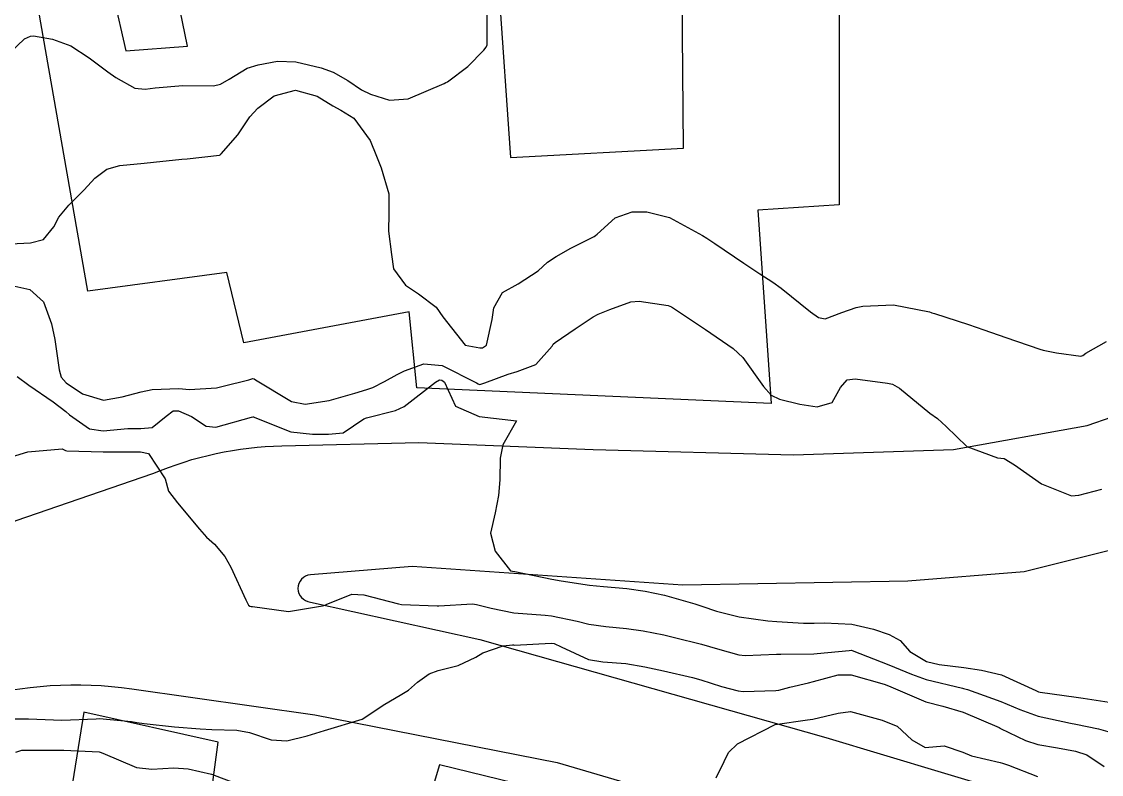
# Model space of a CAD drawing. Header units: metres. Extents: x 318500 to 325275, y 7408834 to 7428799.
# Drawn here: x 323762.6 to 323820.2, y 7419975.5 to 7420015.6 of the extents above; entities that cross this region are included whole.
import ezdxf

# ---------------------------------------------------------------- set-up
doc = ezdxf.new("R2010")
doc.units = ezdxf.units.M
doc.header["$MEASUREMENT"] = 0
for name, color, linetype in [('Curvas de Nivel 1m', 11, 'Continuous'), ('Curvas de Nivel 5m', 15, 'Continuous'), ('Edificações', 30, 'Continuous'), ('Vias Primárias', 230, 'Continuous')]:
    doc.layers.add(name, color=color, linetype=linetype)

msp = doc.modelspace()

# ---------------------------------------------------------------- linework, layer by layer
at = {"layer": 'Curvas de Nivel 1m', "flags": 128}
for points, elevation in [([(323762.017, 7420013.9), (323762.792, 7420014.657), (323763.111, 7420014.803), (323763.262, 7420014.815), (323764.281, 7420014.64), (323765.255, 7420014.28), (323766.227, 7420013.633), (323767.234, 7420012.894), (323767.653, 7420012.594), (323768.663, 7420012.017), (323769.224, 7420011.974), (323769.749, 7420012.04), (323771.226, 7420012.159), (323772.854, 7420012.153), (323773.227, 7420012.233), (323773.69, 7420012.513), (323774.647, 7420013.091), (323775.242, 7420013.267), (323776.266, 7420013.458), (323777.244, 7420013.424), (323778.585, 7420013.105), (323779.237, 7420012.88), (323780.012, 7420012.428), (323780.745, 7420011.937), (323781.223, 7420011.7), (323782.232, 7420011.388), (323783.221, 7420011.453), (323785.15, 7420012.282), (323785.23, 7420012.318), (323785.319, 7420012.359), (323786.409, 7420013.176), (323787.256, 7420014.046), (323787.389, 7420014.207), (323787.439, 7420014.337), (323787.43, 7420016.196)], 731), ([(323762.052, 7420003.73), (323763.117, 7420003.779), (323763.808, 7420003.955), (323764.347, 7420004.638), (323764.611, 7420005.159), (323765.142, 7420005.789), (323765.963, 7420006.618), (323766.535, 7420007.233), (323767.167, 7420007.708), (323767.86, 7420007.9), (323769.172, 7420008.031), (323769.656, 7420008.082), (323771.175, 7420008.242), (323771.453, 7420008.269), (323773.179, 7420008.454), (323773.22, 7420008.479), (323773.257, 7420008.519), (323774.157, 7420009.544), (323774.797, 7420010.496), (323775.215, 7420010.959), (323776.092, 7420011.611), (323777.224, 7420011.916), (323778.375, 7420011.606), (323779.216, 7420011.09), (323779.632, 7420010.851), (323780.33, 7420010.423), (323781.193, 7420009.245), (323781.537, 7420008.406), (323781.79, 7420007.785), (323782.202, 7420006.399), (323782.197, 7420005.342), (323782.179, 7420004.4), (323782.346, 7420003.163), (323782.446, 7420002.397), (323783.091, 7420001.533), (323783.777, 7420001.07), (323784.718, 7420000.365), (323785.072, 7419999.84), (323786.263, 7419998.342), (323787.048, 7419998.185), (323787.176, 7419998.201), (323787.405, 7419998.326), (323787.701, 7419999.693), (323787.787, 7420000.323), (323788.259, 7420001.147), (323789.093, 7420001.609), (323790.157, 7420002.294), (323790.639, 7420002.755), (323791.112, 7420003.051), (323791.884, 7420003.503), (323793.128, 7420004.13), (323793.209, 7420004.17), (323793.297, 7420004.248), (323794.258, 7420005.124), (323795.148, 7420005.434), (323795.932, 7420005.435), (323797.144, 7420005.132), (323798.904, 7420004.182), (323799.128, 7420004.033), (323799.553, 7420003.744), (323801.108, 7420002.696), (323801.954, 7420002.137), (323802.652, 7420001.683), (323803.092, 7420001.368), (323804.655, 7420000.104), (323805.076, 7419999.808), (323805.429, 7419999.741), (323806.327, 7420000.081), (323807.083, 7420000.346), (323807.436, 7420000.418), (323809.084, 7420000.477), (323810.994, 7420000.107), (323811.081, 7420000.077), (323811.126, 7420000.065), (323811.267, 7420000.017), (323813.072, 7419999.437), (323813.888, 7419999.158), (323815.062, 7419998.749), (323816.865, 7419998.129), (323817.052, 7419998.072), (323817.755, 7419997.929), (323819.048, 7419997.744), (323819.168, 7419997.789), (323819.327, 7419997.906), (323820.426, 7419998.523)], 732), ([(323762.267, 7420001.477), (323763.08, 7420001.305), (323763.795, 7420000.643), (323764.228, 7419999.469), (323764.404, 7419998.636), (323764.634, 7419997.025), (323764.748, 7419996.633), (323765.016, 7419996.333), (323765.882, 7419995.741), (323767.002, 7419995.412), (323768, 7419995.59), (323769.009, 7419995.844), (323769.595, 7419995.98), (323771.012, 7419996.03), (323771.573, 7419995.98), (323773.013, 7419996.067), (323773.379, 7419996.151), (323774.731, 7419996.494), (323774.951, 7419996.561), (323775.021, 7419996.544), (323775.099, 7419996.489), (323777.003, 7419995.336), (323777.731, 7419995.189), (323779.01, 7419995.395), (323780.377, 7419995.783), (323781.016, 7419995.968), (323781.349, 7419996.075), (323781.967, 7419996.401), (323782.64, 7419996.78), (323783.029, 7419996.962), (323784.063, 7419997.346), (323785.033, 7419997.258), (323786.872, 7419996.332), (323786.959, 7419996.27), (323787.019, 7419996.243), (323787.099, 7419996.249), (323787.305, 7419996.327), (323788.544, 7419996.798), (323789.029, 7419996.926), (323790.019, 7419997.311), (323790.896, 7419998.282), (323790.953, 7419998.38), (323791.053, 7419998.483), (323792.129, 7419999.199), (323793.074, 7419999.841), (323793.339, 7419999.984), (323793.962, 7420000.241), (323795.084, 7420000.638), (323795.533, 7420000.672), (323797.082, 7420000.447), (323797.257, 7420000.372), (323797.525, 7420000.193), (323799.065, 7419999.17), (323800.541, 7419998.155), (323801.043, 7419997.684), (323802.159, 7419996.133), (323802.556, 7419995.668), (323803.013, 7419995.454), (323804.096, 7419995.188), (323805.01, 7419995.057), (323805.814, 7419995.28), (323806.247, 7419996.078), (323806.609, 7419996.494), (323807.027, 7419996.544), (323808.758, 7419996.31), (323809.023, 7419996.253), (323809.398, 7419996.036), (323811.007, 7419994.719), (323811.417, 7419994.427), (323811.886, 7419994.007), (323812.984, 7419992.931), (323814.608, 7419992.333), (323814.975, 7419992.289), (323815.515, 7419991.955), (323816.955, 7419990.94), (323818.553, 7419990.309), (323818.947, 7419990.353), (323820.177, 7419990.667)], 733), ([(323762.393, 7419996.659), (323763.013, 7419996.211), (323764.316, 7419995.321), (323764.992, 7419994.794), (323765.178, 7419994.627), (323766.247, 7419993.875), (323766.982, 7419993.763), (323768.3, 7419993.897), (323768.983, 7419993.903), (323769.591, 7419993.957), (323770.339, 7419994.557), (323770.709, 7419994.839), (323770.994, 7419994.845), (323771.683, 7419994.54), (323772.469, 7419994.012), (323772.984, 7419993.965), (323774.877, 7419994.492), (323774.96, 7419994.521), (323774.99, 7419994.52), (323775.063, 7419994.489), (323776.982, 7419993.714), (323778.127, 7419993.593), (323778.987, 7419993.587), (323779.755, 7419993.662), (323780.861, 7419994.412), (323781.001, 7419994.464), (323782.548, 7419994.851), (323783.007, 7419995.076), (323784.686, 7419996.365), (323784.899, 7419996.485), (323785.022, 7419996.479), (323785.158, 7419996.358), (323785.738, 7419995.08), (323787.002, 7419994.529), (323789, 7419994.31), (323788.273, 7419993.025), (323788.134, 7419992.318), (323788.104, 7419991.167), (323788.033, 7419990.319), (323787.851, 7419989.401), (323787.61, 7419988.323), (323787.858, 7419987.368), (323788.68, 7419986.312), (323788.89, 7419986.284), (323788.915, 7419986.285), (323790.884, 7419985.871), (323791.379, 7419985.776), (323792.88, 7419985.556), (323793.634, 7419985.487), (323794.877, 7419985.378), (323795.852, 7419985.239), (323796.872, 7419985.022), (323798.493, 7419984.548), (323798.864, 7419984.423), (323799.64, 7419984.162), (323800.857, 7419983.857), (323802.383, 7419983.655), (323802.855, 7419983.622), (323804.289, 7419983.533), (323804.854, 7419983.527), (323805.396, 7419983.543), (323806.854, 7419983.479), (323808.012, 7419983.213), (323808.849, 7419982.921), (323809.424, 7419982.609), (323809.952, 7419982.023), (323810.832, 7419981.489), (323811.514, 7419981.319), (323812.828, 7419981.169), (323813.772, 7419981.03), (323814.822, 7419980.771), (323816.667, 7419979.932), (323816.809, 7419979.87), (323816.89, 7419979.848), (323818.805, 7419979.581), (323819.176, 7419979.532), (323820.801, 7419979.277)], 734), ([(323761.017, 7419978.435), (323762.777, 7419978.434), (323763.003, 7419978.423), (323764.777, 7419978.359), (323766.613, 7419978.437), (323766.778, 7419978.441), (323768.487, 7419978.285), (323768.777, 7419978.241), (323769.161, 7419978.181), (323770.775, 7419978.008), (323772.138, 7419977.893), (323772.773, 7419977.864), (323774.102, 7419977.829), (323774.772, 7419977.7), (323775.93, 7419977.317), (323776.768, 7419977.262), (323777.838, 7419977.522), (323778.774, 7419977.805), (323780.78, 7419978.41), (323781.976, 7419979.214), (323782.799, 7419979.684), (323783.238, 7419979.949), (323783.722, 7419980.376), (323784.352, 7419980.832), (323784.82, 7419981.012), (323785.896, 7419981.272), (323786.831, 7419981.723), (323787.208, 7419981.952), (323788.289, 7419982.316), (323788.784, 7419982.367), (323788.841, 7419982.364), (323788.892, 7419982.36), (323790.842, 7419982.464), (323791.005, 7419982.441), (323791.376, 7419982.272), (323792.83, 7419981.594), (323793.598, 7419981.472), (323794.827, 7419981.378), (323795.837, 7419981.203), (323796.822, 7419980.987), (323798.368, 7419980.625), (323798.815, 7419980.501), (323799.922, 7419980.159), (323800.806, 7419979.914), (323801.067, 7419979.885), (323802.807, 7419979.933), (323802.972, 7419979.953), (323803.548, 7419980.109), (323804.556, 7419980.352), (323804.815, 7419980.417), (323806.128, 7419980.769), (323806.821, 7419980.774), (323808.572, 7419980.285), (323808.812, 7419980.194), (323809.181, 7419980.034), (323810.8, 7419979.343), (323811.7, 7419979.097), (323812.792, 7419978.78), (323814.705, 7419977.961), (323814.752, 7419977.933), (323814.78, 7419977.919), (323816.104, 7419977.27), (323816.771, 7419977.063), (323817.809, 7419976.881), (323818.768, 7419976.716), (323819.369, 7419976.504), (323820.305, 7419975.887)], 736), ([(323799.627, 7419975.281), (323800.066, 7419976.157), (323800.284, 7419976.636), (323800.769, 7419977.095), (323802.78, 7419978.12), (323804.503, 7419978.376), (323804.785, 7419978.42), (323806.13, 7419978.737), (323806.791, 7419978.824), (323808.475, 7419978.354), (323808.783, 7419978.237), (323809.27, 7419978.033), (323810.061, 7419977.309), (323810.769, 7419976.904), (323811.776, 7419976.994), (323812.767, 7419976.655), (323813.233, 7419976.451), (323814.761, 7419976.098), (323814.875, 7419976.072), (323815.196, 7419975.953), (323816.751, 7419975.361)], 737), ([(323762.323, 7419976.656), (323762.647, 7419976.757), (323762.752, 7419976.768), (323764.635, 7419976.757), (323764.761, 7419976.756), (323764.888, 7419976.755), (323766.761, 7419976.672), (323766.82, 7419976.658), (323766.954, 7419976.597), (323768.749, 7419975.841), (323769.563, 7419975.747), (323770.749, 7419975.821), (323771.512, 7419975.775), (323772.744, 7419975.475), (323774.351, 7419974.88)], 737)]:
    msp.add_lwpolyline(points, dxfattribs=dict(at, elevation=elevation))
at = {"layer": 'Curvas de Nivel 5m', "elevation": 735, "flags": 128}
msp.add_lwpolyline([(323761.438, 7419992.198), (323762.97, 7419992.65), (323764.791, 7419992.812), (323764.971, 7419992.725), (323765.051, 7419992.709), (323766.971, 7419992.657), (323767.029, 7419992.658), (323768.971, 7419992.658), (323769.403, 7419992.566), (323770.29, 7419991.216), (323770.457, 7419990.555), (323770.931, 7419989.941), (323772.117, 7419988.532), (323772.481, 7419988.101), (323772.902, 7419987.73), (323773.459, 7419987.074), (323773.778, 7419986.507), (323774.584, 7419984.774), (323774.716, 7419984.492), (323774.797, 7419984.429), (323774.859, 7419984.418), (323774.942, 7419984.406), (323776.857, 7419984.146), (323778.664, 7419984.443), (323778.809, 7419984.493), (323778.861, 7419984.517), (323780.223, 7419985.067), (323780.869, 7419985.042), (323782.702, 7419984.552), (323782.862, 7419984.525), (323784.772, 7419984.451), (323784.861, 7419984.455), (323786.645, 7419984.552), (323786.863, 7419984.522), (323787.651, 7419984.322), (323788.858, 7419984.082), (323790.522, 7419983.951), (323790.856, 7419983.917), (323792.231, 7419983.637), (323792.852, 7419983.479), (323793.747, 7419983.345), (323794.85, 7419983.246), (323795.75, 7419983.117), (323796.847, 7419982.9), (323797.42, 7419982.765), (323798.842, 7419982.413), (323799.702, 7419982.161), (323800.835, 7419981.846), (323801.171, 7419981.808), (323802.836, 7419981.873), (323803.073, 7419981.879), (323804.837, 7419981.893), (323805.018, 7419981.908), (323806.722, 7419982.071), (323806.828, 7419982.082), (323806.874, 7419982.069), (323808.829, 7419981.312), (323810.039, 7419980.804), (323810.818, 7419980.524), (323812.744, 7419980.058), (323812.811, 7419980.043), (323813.014, 7419979.987), (323814.801, 7419979.353), (323815.808, 7419978.932), (323816.79, 7419978.577), (323818.503, 7419978.194), (323818.784, 7419978.145), (323819.99, 7419977.892), (323820.621, 7419977.725)], dxfattribs=at)
at = {"layer": 'Edificações'}
for points in [[(323802.557, 7419995.23), (323783.69, 7419996.07), (323783.281, 7420000.11), (323774.47, 7419998.453), (323773.569, 7420002.208), (323766.159, 7420001.214), (323763.54, 7420016.216), (323767.522, 7420016.916), (323768.186, 7420014.006), (323771.467, 7420014.264), (323769.07, 7420025.923), (323783.609, 7420027.996), (323784.198, 7420025.759), (323787.439, 7420026.171), (323788.684, 7420008.323), (323797.899, 7420008.822), (323797.805, 7420018.982), (323806.187, 7420018.794), (323806.187, 7420005.811), (323801.855, 7420005.529), (323802.557, 7419995.23)], [(323822.867, 7419962.896), (323813.399, 7419965.175), (323807.248, 7419965.934), (323808.204, 7419970.277), (323784.888, 7419975.988), (323780.724, 7419962.162), (323775.159, 7419963.846), (323770.464, 7419949.053), (323775.849, 7419947.872), (323777.112, 7419951.353), (323787.425, 7419947.938), (323791.376, 7419956.757), (323799.315, 7419954.301), (323800.791, 7419958.091), (323810.979, 7419955.564), (323811.57, 7419953.128), (323819.345, 7419950.474), (323823.32, 7419962.612)]]:
    msp.add_lwpolyline(points, close=True, dxfattribs=at)
msp.add_lwpolyline([(323760.676, 7419916.83), (323767.48, 7419916.313), (323770.911, 7419948.232), (323765.507, 7419948.93), (323766.95, 7419956.345), (323770.304, 7419956.159), (323773.111, 7419977.193), (323773.111, 7419977.193), (323765.95, 7419978.783), (323764.576, 7419970.257), (323760.453, 7419970.618)], dxfattribs=at)
at = {"layer": 'Vias Primárias'}
for points in [[(323415.833, 7419583.302), (323419.047, 7419572.746), (323421.03, 7419562.086), (323421.351, 7419557.374), (323421.618, 7419546.016), (323420.655, 7419534.774), (323419.854, 7419529.552), (323419.495, 7419524.986, 0.238184), (323422.135, 7419522.665), (323425.333, 7419521.775), (323439.384, 7419519.04), (323447.038, 7419517.341, 0.392019), (323449.506, 7419518.783), (323449.894, 7419520.081), (323454.112, 7419536.783), (323456.933, 7419548.508), (323462.14, 7419572.405), (323463.204, 7419579.599, 0.075507), (323463.151, 7419593.445, 0), (323461.926, 7419601.304, 0.173993), (323443.828, 7419629.608, 0.279998), (323404.325, 7419640.182, 0.277838)], [(323934.92, 7420316.776, 0), (323936.242, 7420308.849)], [(323715.644, 7420145.548, 0), (323709.04, 7420132.939)], [(323939.281, 7420278.615, 0), (323933.27, 7420270.921)], [(323836.404, 7420021.217), (323839.692, 7420014.547, -0.172492), (323840.737, 7420005.613, 0), (323839.679, 7420000.995, -0.226003), (323822.498, 7419987.869), (323816.045, 7419986.261), (323809.838, 7419985.761), (323797.857, 7419985.557), (323783.43, 7419986.553), (323778.024, 7419986.103, 0.920221), (323778.024, 7419984.652), (323787.034, 7419982.652), (323805.471, 7419977.44), (323826.967, 7419970.976), (323850.367, 7419962.962), (323868.105, 7419955.747), (323881.534, 7419947.778), (323892.006, 7419939.962), (323903.28, 7419930.644), (323910.885, 7419924.39)], [(323684.903, 7419894.057), (323690.298, 7419904.895), (323693.966, 7419912.699), (323698.948, 7419922.302), (323703.494, 7419930.9), (323711.562, 7419944.066, -0.0359), (323719.492, 7419957.255, -0.025939), (323727.822, 7419967.878, -0.092849), (323740.694, 7419978.051), (323751.116, 7419983.525), (323762.344, 7419988.993), (323769.628, 7419991.491, -0.095411), (323776.502, 7419992.976), (323783.793, 7419993.142), (323793.079, 7419992.78), (323803.757, 7419992.495), (323812.279, 7419992.776), (323819.395, 7419994.062), (323823.388, 7419995.437, 0.121286), (323831.088, 7420001.787, 0), (323833.844, 7420008.443, 0.220888), (323833.724, 7420011.295), (323827.527, 7420023.283)], [(323690.87, 7419891.207), (323696.437, 7419901.923), (323701.119, 7419911.859), (323709.439, 7419927.873), (323717.705, 7419942.324), (323725.137, 7419953.096, -0.139305), (323748.918, 7419975.548, -0.102889), (323759.885, 7419979.481, -0.102854), (323768.501, 7419980.03), (323778.248, 7419978.642), (323791.169, 7419976.096), (323801.902, 7419972.948), (323813.315, 7419969.122), (323824.595, 7419965.334), (323833.467, 7419962.18), (323846.577, 7419957.811), (323856.766, 7419954.18), (323863.354, 7419951.031), (323871.677, 7419945.916), (323880.964, 7419939.586), (323887.873, 7419934.189), (323893.886, 7419929.141), (323898.386, 7419924.931, -0.262306)]]:
    msp.add_lwpolyline(points, format="xyb", dxfattribs=at)

doc.saveas('drawing.dxf')
